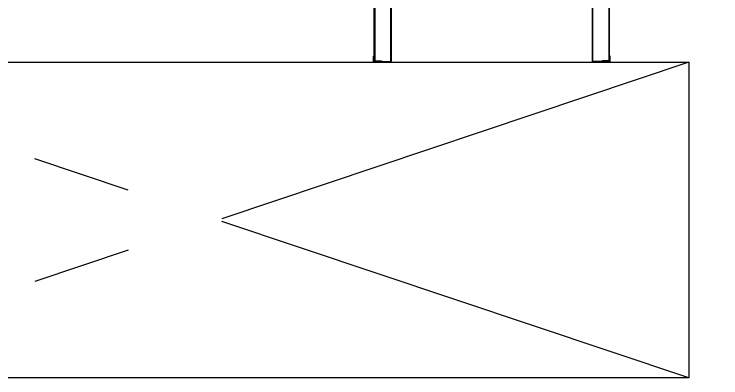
# Model space of a CAD drawing. Header units: millimetres. Extents: x 10000 to 302800, y 6800 to 229018.
# Drawn here: x 181806 to 183599, y 152337 to 153259 of the extents above; entities that cross this region are included whole.
import ezdxf

# ---------------------------------------------------------------- set-up
doc = ezdxf.new("R2010")
doc.units = ezdxf.units.MM
doc.header["$LTSCALE"] = 400
doc.header["$MEASUREMENT"] = 0
doc.linetypes.add('X-ROOM TYPE-SR-2bay corner_8F 확장형$0$PHANTOM2', pattern=[1.25, 0.625, -0.125, 0.125, -0.125, 0.125, -0.125])
doc.linetypes.add('X-ROOM TYPE-SR-2bay corner_8F 확장형$0$X-ROOM TYPE-HOTEL-DS-1$0$DASHED', pattern=[3, 2, -1])
doc.layers.get('0').update_dxf_attribs({"linetype": 'CONTINUOUS'})
for name, color, linetype in [('A-DIM1', 7, 'CONTINUOUS'), ('X-EXT_8F$0$A-254', 254, 'CONTINUOUS'), ('X-INT-HOTEL-8F$0$A-DOOR', 4, 'CONTINUOUS'), ('X-ROOM TYPE-SR-2bay corner_8F 확장형$0$A-OPEN2', 252, 'X-ROOM TYPE-SR-2bay corner_8F 확장형$0$X-ROOM TYPE-HOTEL-DS-1$0$DASHED'), ('X-ROOM TYPE-SR-2bay corner_8F 확장형$0$A-WALD', 7, 'CONTINUOUS')]:
    doc.layers.add(name, color=color, linetype=linetype)

# ---------------------------------------------------------------- blocks, each defined once
blk = doc.blocks.new('X-EXT_8F')
at = {"layer": 'X-EXT_8F$0$A-254'}
h = blk.add_hatch(dxfattribs=at)
h.set_pattern_fill('LINE', color=252, scale=100, angle=90)
h.set_pattern_definition([(90, (0, 0), (-317.5, 2e-14), [])])
edge = h.paths.add_edge_path()
edge.add_line((214444.8, 68021.2), (188877.6, 70521.2))
edge.add_line((188877.6, 70521.2), (174255.5, 70521.2))
edge.add_arc((174255.5, 68371.2), 2150, 90, 167)
edge.add_line((172160.6, 68854.9), (172053.9, 68392.8))
edge.add_arc((174148.8, 67909.2), 2150, 167, 180)
edge.add_line((171998.8, 67909.2), (171998.8, 38021.2))
edge.add_arc((174148.8, 38021.2), 2150, 180, 270)
edge.add_line((174148.8, 35871.2), (195098.8, 35871.2))
edge.add_line((195098.8, 35871.2), (195098.8, 36521.2))
edge.add_line((195098.8, 36521.2), (174648.8, 36521.2))
edge.add_arc((174648.8, 38021.2), 1500, 180, 270, ccw=False)
edge.add_line((173148.8, 38021.2), (173148.8, 67371.2))
edge.add_arc((174648.8, 67371.2), 1500, 90, 180, ccw=False)
edge.add_line((174648.8, 68871.2), (187974.8, 68871.2))
edge.add_line((187974.8, 68871.2), (202089.9, 68021.2))
edge.add_line((202089.9, 68021.2), (214444.8, 68021.2))
blk = doc.blocks.new('X-ROOM TYPE-SR-2bay corner_8F 확장형')
at = {"layer": 'X-ROOM TYPE-SR-2bay corner_8F 확장형$0$A-OPEN2', "linetype": 'X-ROOM TYPE-SR-2bay corner_8F 확장형$0$PHANTOM2', "ltscale": 5}
for p, q in [((178738.8, 56871.2), (176348.8, 57671.2)), ((178738.8, 57671.2), (176348.8, 56871.2))]:
    blk.add_line(p, q, dxfattribs=at)
at = {"layer": 'X-ROOM TYPE-SR-2bay corner_8F 확장형$0$A-WALD'}
blk.add_lwpolyline([(176348.8, 57671.2), (176348.8, 57671.2), (178738.8, 57671.2), (178738.8, 56871.2), (176348.8, 56871.2), (176348.8, 57671.2), (176348.8, 57671.2)], dxfattribs=at)
blk = doc.blocks.new('*U122')
at = {"layer": 'X-INT-HOTEL-8F$0$A-DOOR', "color": 8}
for p, q in [((570, 0), (30, 0)), ((45, -45), (555, -45)), ((555, -199.9), (45, -199.9))]:
    blk.add_line(p, q, dxfattribs=at)
at = {"layer": 'X-INT-HOTEL-8F$0$A-DOOR'}
for points in [[(411.8, 381.8), (30, 0), (58.3, -28.3), (440.1, 353.6)], [(1.6, -15), (1.6, -15), (1.6, -15), (0, -15), (0, 0), (30, 0), (30, -45), (45, -45), (45, -199.9), (0, -199.9), (0, -184.9), (1.6, -184.9), (1.6, -184.9), (1.6, -184.9), (1.6, -198.3), (43.4, -198.3), (43.4, -46.6), (28.4, -46.6), (28.4, -1.6), (1.6, -1.6)], [(598.4, -15), (598.4, -15), (598.4, -15), (600, -15), (600, 0), (570, 0), (570, -45), (555, -45), (555, -199.9), (600, -199.9), (600, -184.9), (598.4, -184.9), (598.4, -184.9), (598.4, -184.9), (598.4, -198.3), (556.6, -198.3), (556.6, -46.6), (571.6, -46.6), (571.6, -1.6), (598.4, -1.6)]]:
    blk.add_lwpolyline(points, close=True, dxfattribs=at)
at = {"layer": 'X-INT-HOTEL-8F$0$A-DOOR', "color": 8}
for points in [[(20, -198.3), (1.6, -198.3), (1.6, -1.6), (20, -1.6), (20, -3.2), (3.2, -3.2), (3.2, -196.7), (20, -196.7)], [(580, -198.3), (598.4, -198.3), (598.4, -1.6), (580, -1.6), (580, -3.2), (596.8, -3.2), (596.8, -196.7), (580, -196.7)]]:
    blk.add_lwpolyline(points, close=True, dxfattribs=at)
blk.add_arc((30, 0), 540, 0, 45, dxfattribs=at)
blk = doc.blocks.new('X-INT-HOTEL-8F$0$객실 샤프트 점검도어(HOTEL)')
at = {"layer": 'X-INT-HOTEL-8F$0$A-DOOR', "xscale": -1}
blk.add_blockref('*U122', (176223.8, 68571.1), dxfattribs=at)
blk = doc.blocks.new('X-INT-HOTEL-8F')
blk.add_blockref('X-ROOM TYPE-SR-2bay corner_8F 확장형', (0, 0))
at = {"layer": 'X-INT-HOTEL-8F$0$A-DOOR'}
blk.add_blockref('X-INT-HOTEL-8F$0$객실 샤프트 점검도어(HOTEL)', (2315, -10699.9), dxfattribs=at)
blk = doc.blocks.new('X-BASE-8F')
blk.add_blockref('X-EXT_8F', (0, 0))
blk.add_blockref('X-INT-HOTEL-8F', (0, 0))

msp = doc.modelspace()

# ---------------------------------------------------------------- block references
at = {"layer": 'A-DIM1'}
msp.add_blockref('X-BASE-8F', (4779.3, 95465.6), dxfattribs=at)

doc.saveas('drawing.dxf')
